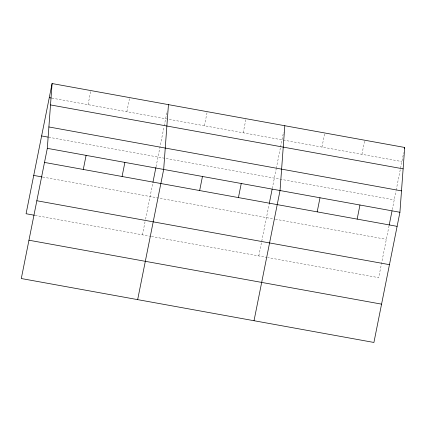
<?xml version="1.0" encoding="UTF-8"?>
<svg xmlns="http://www.w3.org/2000/svg" width="426" height="426" viewBox="0 0 426 426"><rect width="100%" height="100%" fill="white"/><g stroke="black" fill="none" stroke-linecap="round" stroke-linejoin="round"><path stroke-width="0.32" stroke-dasharray="2.13 1.6" d="M88.065 104.663L90.876 90.578M126.852 111.697L129.664 97.607M142.438 234.832L145.032 221.845M145.554 219.246L152.806 182.924M156.044 166.747L164.079 126.522M164.207 125.872L167.173 111.042M204.421 125.761L207.238 111.671M243.209 132.79L246.026 118.7M258.8 255.925L269.168 204.022M272.273 188.489L276.16 169.042M276.288 168.392L280.441 147.614M280.569 146.965L283.535 132.135M321.96 147.066L324.777 132.976M361.924 154.308L364.736 140.223M389.055 225.753L378.687 277.656L267.821 257.56M392.287 209.576L396.047 190.779M396.175 190.129L403.678 152.588M51.86 98.102L281.996 139.819M283.285 140.053L401.883 161.555M48.729 137.236L394.231 199.869M42.781 177.062L274.834 219.129M275.478 219.246L386.339 239.343M35.129 215.38L150.841 236.355M151.486 236.473L267.177 257.442"/><path stroke-width="0.64" d="M47.313 148.344L52.089 83.544L404.7 147.465L399.923 212.265L373.911 342.456L21.3 278.535L47.313 148.344L399.923 212.265M168.451 104.642L163.675 169.436L137.662 299.627M284.813 125.734L280.036 190.529L254.024 320.719M52.089 83.544L26.077 213.735L34.479 215.263M83.288 169.463L86.1 155.373M122.076 176.492L124.887 162.407M152.939 182.28L155.911 167.397M199.65 190.555L202.462 176.465M238.432 197.589L241.249 183.5M269.301 203.372L272.145 189.139M317.184 211.86L320.001 197.776M357.148 219.108L359.959 205.018M389.188 225.104L392.032 210.87M404.444 148.749L404.7 147.465M49.278 97.634L51.216 97.985M50.513 104.929L403.124 168.85M48.889 126.959L401.5 190.88M41.62 135.947L48.085 137.119M44.501 162.428L397.107 226.35M33.734 175.421L42.137 176.944M36.844 200.747L389.455 264.663M28.957 240.221L381.563 304.143"/></g></svg>
